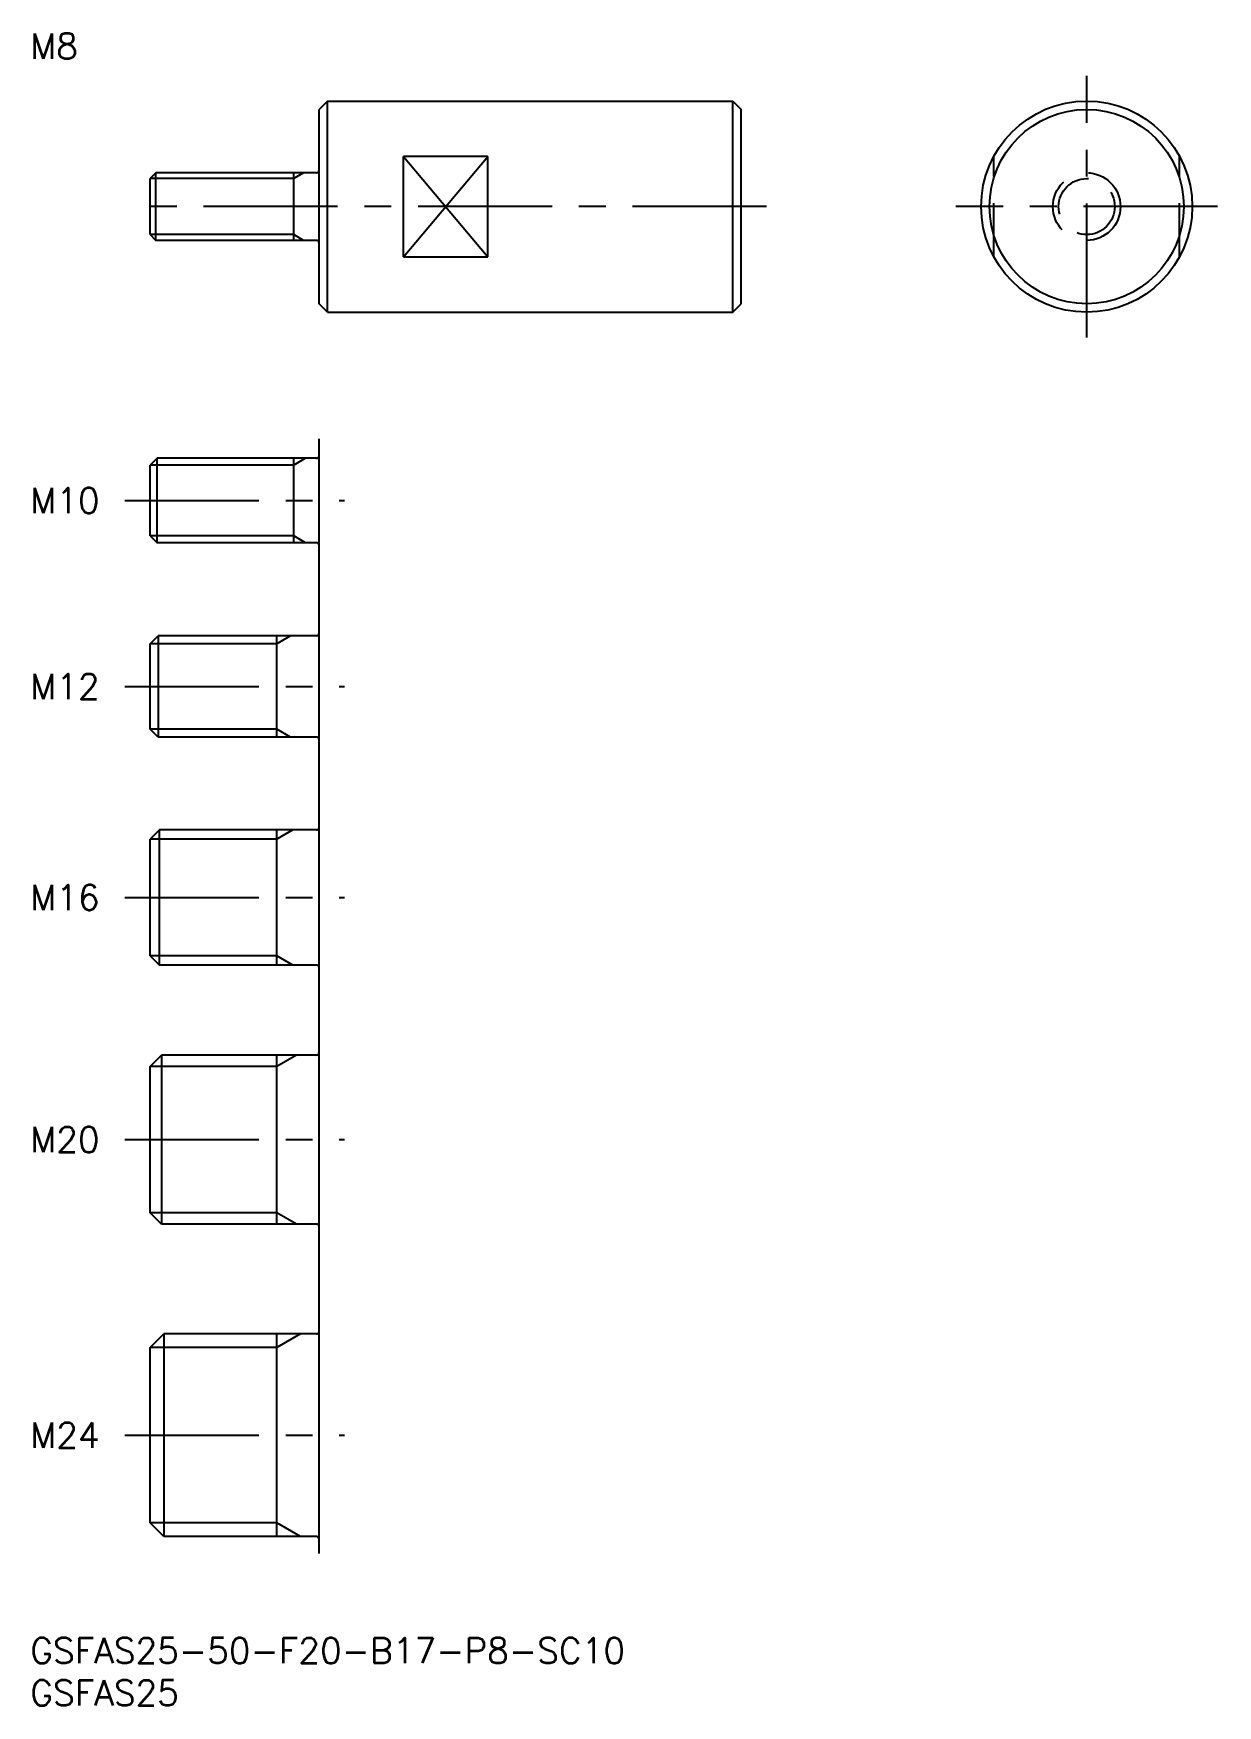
# Model space of a CAD drawing. Extents: x 0 to 141, y -8 to 190.
import ezdxf

# ---------------------------------------------------------------- set-up
doc = ezdxf.new("R2010")
doc.units = 0
doc.header["$LTSCALE"] = 0.5
doc.linetypes.add('CENTER', pattern=[50.8, 31.75, -6.35, 6.35, -6.35])
doc.linetypes.add('DASHED', pattern=[19.05, 12.7, -6.35])
for name, color, linetype in [('MSM_CENTER', 1, 'CENTER'), ('MSM_CONTINUOUS', 7, 'CONTINUOUS'), ('MSM_DASHED', 4, 'DASHED'), ('MSM_NARROW', 5, 'CONTINUOUS'), ('MSM_PART_NUMBER', 7, 'CONTINUOUS')]:
    doc.layers.add(name, color=color, linetype=linetype)
doc.styles.get("Standard").update_dxf_attribs({"font": 'txt.shx', "height": 1.5, "bigfont": 'bigfont.shx'})

# ---------------------------------------------------------------- blocks, each defined once
blk = doc.blocks.new('*U31')
at = {"layer": 'MSM_PART_NUMBER'}
blk.add_text('GSFAS25-50-F20-B17-P8-SC10', height=3, dxfattribs=at).set_placement((0, -3))
blk = doc.blocks.new('*U32')
at = {"layer": 'MSM_PART_NUMBER'}
blk.add_text('GSFAS25', height=3, dxfattribs=at).set_placement((0, -8))

msp = doc.modelspace()

# ---------------------------------------------------------------- linework, layer by layer
at = {"layer": 'MSM_CENTER'}
for p, q in [((125.13, 153.97), (125.13, 184.97)), ((87.21, 169.47), (11.21, 169.47)), ((140.63, 169.47), (109.63, 169.47)), ((11.21, 134.67), (37.21, 134.67)), ((11.21, 112.67), (37.21, 112.67)), ((11.21, 87.67), (37.21, 87.67)), ((11.21, 59), (37.21, 59)), ((11.21, 24), (37.21, 24))]:
    msp.add_line(p, q, dxfattribs=at)
at = {"layer": 'MSM_CONTINUOUS'}
for p, q in [((35.21, 181.97), (34.21, 180.97)), ((34.21, 157.97), (34.21, 180.97)), ((35.21, 156.97), (35.21, 181.97)), ((35.21, 181.97), (83.21, 181.97)), ((83.21, 156.97), (83.21, 181.97)), ((83.21, 181.97), (84.21, 180.97)), ((84.21, 157.97), (84.21, 180.97)), ((44.21, 163.53), (44.21, 175.41)), ((54.21, 175.41), (44.21, 175.41)), ((54.21, 163.53), (54.21, 175.41)), ((14.89, 173.47), (14.21, 172.79)), ((14.21, 166.15), (14.21, 172.79)), ((33.91, 173.47), (14.89, 173.47)), ((14.89, 165.47), (14.89, 173.47)), ((31.21, 165.47), (31.21, 173.47)), ((14.21, 166.15), (14.89, 165.47)), ((33.91, 165.47), (14.89, 165.47)), ((44.21, 163.53), (54.21, 163.53)), ((35.21, 156.97), (34.21, 157.97)), ((35.21, 156.97), (83.21, 156.97)), ((83.21, 156.97), (84.21, 157.97)), ((34.21, 10), (34.21, 141.97)), ((15.03, 139.67), (14.21, 138.86)), ((14.21, 130.48), (14.21, 138.86)), ((33.91, 139.67), (15.03, 139.67)), ((15.03, 129.67), (15.03, 139.67)), ((31.21, 129.67), (31.21, 139.67)), ((14.21, 130.48), (15.03, 129.67)), ((33.91, 129.67), (15.03, 129.67)), ((14.21, 117.72), (15.16, 118.67)), ((14.21, 107.62), (14.21, 117.72)), ((33.91, 118.67), (15.16, 118.67)), ((15.16, 118.67), (15.16, 106.67)), ((29.21, 106.67), (29.21, 118.67)), ((15.16, 106.67), (14.21, 107.62)), ((33.91, 106.67), (15.16, 106.67)), ((15.3, 95.67), (14.21, 94.59)), ((33.91, 95.67), (15.3, 95.67)), ((15.3, 79.67), (15.3, 95.67)), ((29.21, 79.67), (29.21, 95.67)), ((14.21, 80.75), (14.21, 94.59)), ((14.21, 80.75), (15.3, 79.67)), ((33.91, 79.67), (15.3, 79.67)), ((14.21, 67.65), (15.57, 69)), ((14.21, 50.35), (14.21, 67.65)), ((33.91, 69), (15.57, 69)), ((15.57, 69), (15.57, 49)), ((29.21, 49), (29.21, 69)), ((15.57, 49), (14.21, 50.35)), ((33.91, 49), (15.57, 49)), ((14.21, 34.38), (15.84, 36)), ((33.91, 36), (15.84, 36)), ((15.84, 36), (15.84, 12)), ((29.21, 12), (29.21, 36)), ((14.21, 13.62), (14.21, 34.38)), ((15.84, 12), (14.21, 13.62)), ((33.91, 12), (15.84, 12))]:
    msp.add_line(p, q, dxfattribs=at)
for radius in [12.5, 11.5]:
    msp.add_circle((125.13, 169.47), radius, dxfattribs=at)
for centre, start, end in [((33.91, 173.77), 270, 0), ((33.91, 165.17), 0, 90), ((33.91, 139.97), 270, 0), ((33.91, 129.37), 0, 90), ((33.91, 118.97), 270, 0), ((33.91, 106.37), 0, 90), ((33.91, 95.97), 270, 0), ((33.91, 79.37), 0, 90), ((33.91, 69.3), 270, 0), ((33.91, 48.7), 0, 90), ((33.91, 36.3), 270, 0), ((33.91, 11.7), 0, 90)]:
    msp.add_arc(centre, 0.3, start, end, dxfattribs=at)
at = {"layer": 'MSM_DASHED'}
for p, q in [((114.13, 163.53), (114.13, 175.41)), ((136.13, 163.53), (136.13, 175.41))]:
    msp.add_line(p, q, dxfattribs=at)
for radius in [4, 3.32]:
    msp.add_circle((125.13, 169.47), radius, dxfattribs=at)
at = {"layer": 'MSM_NARROW'}
for p, q in [((44.21, 175.41), (54.21, 163.53)), ((44.21, 163.53), (54.21, 175.41)), ((31.21, 172.79), (14.21, 172.79)), ((32.39, 173.47), (31.21, 172.79)), ((31.21, 166.15), (14.21, 166.15)), ((32.39, 165.47), (31.21, 166.15)), ((31.21, 138.86), (14.21, 138.86)), ((32.62, 139.67), (31.21, 138.86)), ((31.21, 130.48), (14.21, 130.48)), ((32.62, 129.67), (31.21, 130.48)), ((29.21, 117.72), (14.21, 117.72)), ((30.85, 118.67), (29.21, 117.72)), ((29.21, 107.62), (14.21, 107.62)), ((30.85, 106.67), (29.21, 107.62)), ((31.09, 95.67), (29.21, 94.59)), ((29.21, 94.59), (14.21, 94.59)), ((29.21, 80.75), (14.21, 80.75)), ((31.09, 79.67), (29.21, 80.75)), ((29.21, 67.65), (14.21, 67.65)), ((31.56, 69), (29.21, 67.65)), ((29.21, 50.35), (14.21, 50.35)), ((31.56, 49), (29.21, 50.35)), ((32.03, 36), (29.21, 34.38)), ((29.21, 34.38), (14.21, 34.38)), ((29.21, 13.62), (14.21, 13.62)), ((32.03, 12), (29.21, 13.62))]:
    msp.add_line(p, q, dxfattribs=at)

# ---------------------------------------------------------------- block references
at = {"layer": 'MSM_CONTINUOUS'}
for name in ['*U31', '*U32']:
    msp.add_blockref(name, (0, 0), dxfattribs=at)

# ---------------------------------------------------------------- texts
at = {"layer": 'MSM_PART_NUMBER'}
for s, p in [('M8', (0, 186.97)), ('M10', (0, 133.17)), ('M12', (0, 111.17)), ('M16', (0, 86.17)), ('M20', (0, 57.5)), ('M24', (0, 22.5))]:
    msp.add_text(s, height=3, dxfattribs=at).set_placement(p)

doc.saveas('drawing.dxf')
